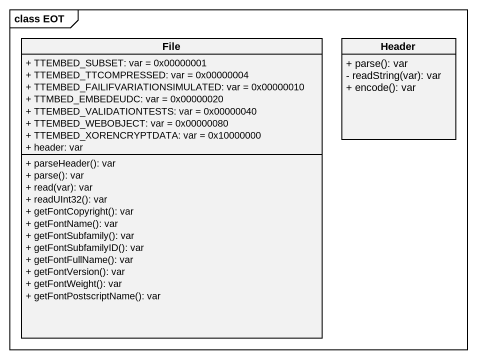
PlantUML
@startuml
mainframe class EOT
hide circle
hide empty members
skinparam classAttributeIconSize 0
class "File" as File_ {
  + TTEMBED_SUBSET: var = 0x00000001
  + TTEMBED_TTCOMPRESSED: var = 0x00000004
  + TTEMBED_FAILIFVARIATIONSIMULATED: var = 0x00000010
  + TTMBED_EMBEDEUDC: var = 0x00000020
  + TTEMBED_VALIDATIONTESTS: var = 0x00000040
  + TTEMBED_WEBOBJECT: var = 0x00000080
  + TTEMBED_XORENCRYPTDATA: var = 0x10000000
  + header: var
  + parseHeader(): var
  + parse(): var
  + read(var): var
  + readUInt32(): var
  + getFontCopyright(): var
  + getFontName(): var
  + getFontSubfamily(): var
  + getFontSubfamilyID(): var
  + getFontFullName(): var
  + getFontVersion(): var
  + getFontWeight(): var
  + getFontPostscriptName(): var
}
class "Header" as Header_ {
  + parse(): var
  - readString(var): var
  + encode(): var
}
@enduml
